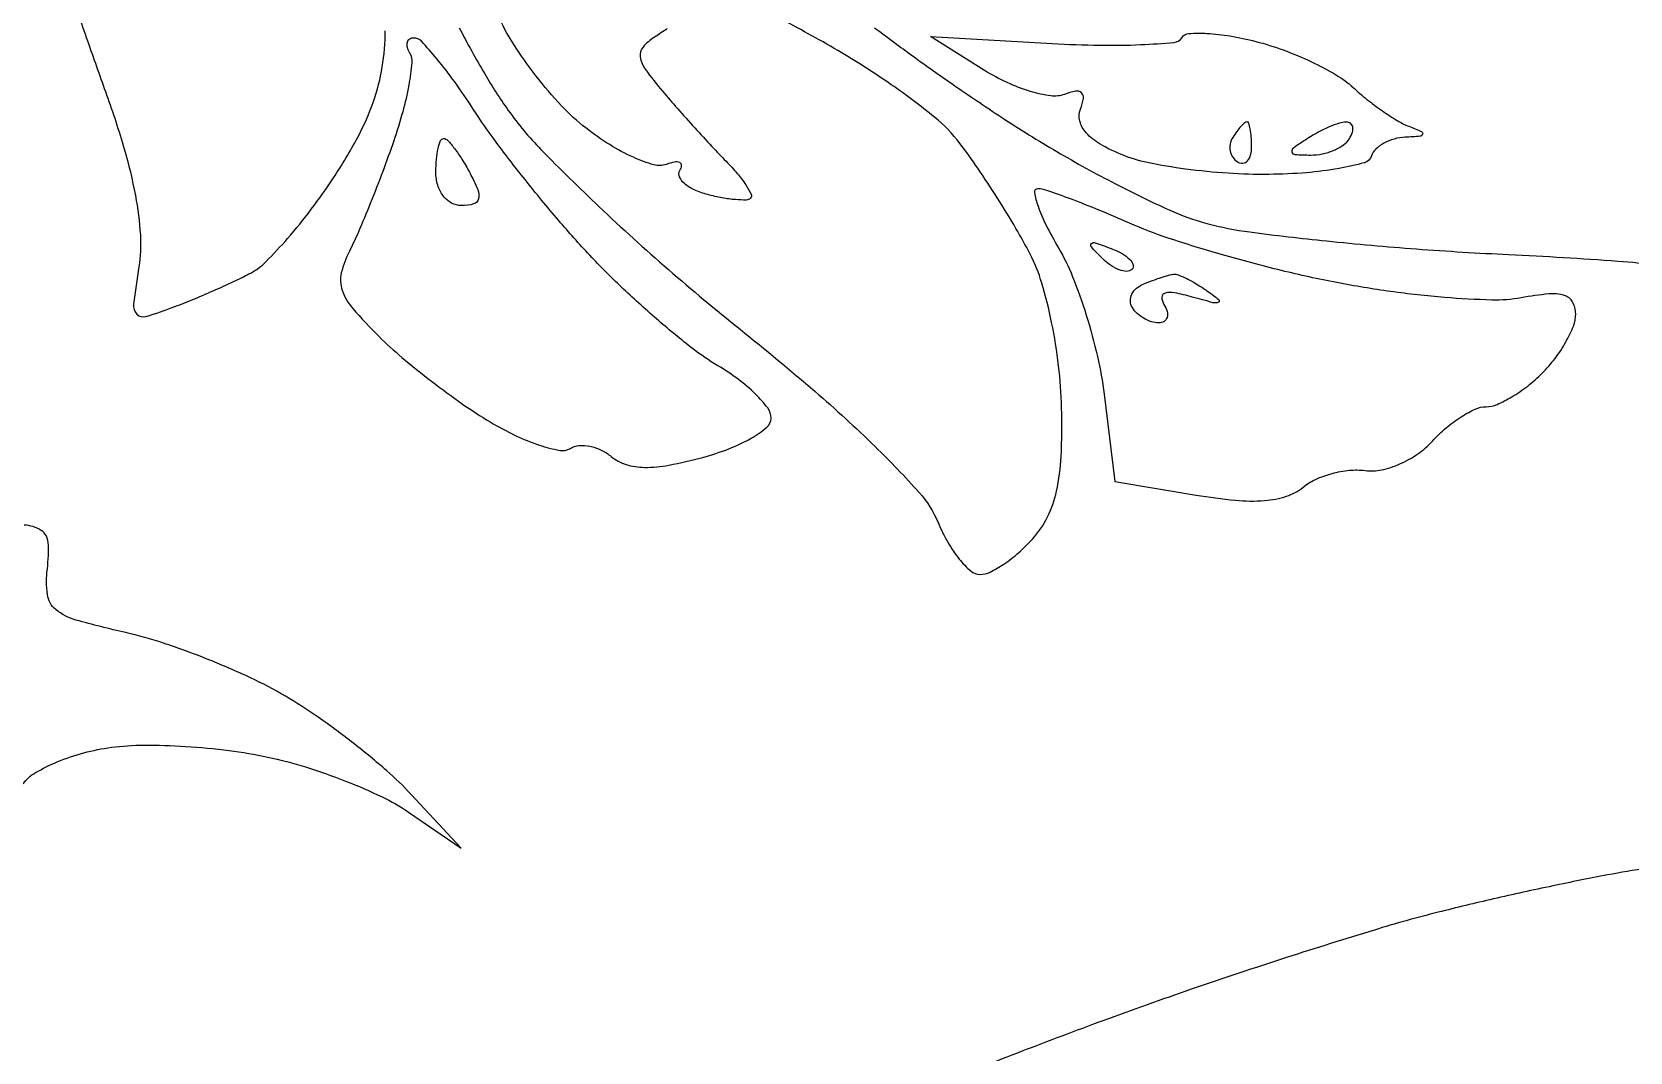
# Model space of a CAD drawing. Extents: x 0 to 102, y 0 to 135.
# Drawn here: x 84.59 to 92.66, y 40.9 to 46.05 of the extents above; entities that cross this region are included whole.
import ezdxf

# ---------------------------------------------------------------- set-up
doc = ezdxf.new("R2010")
doc.units = 0
doc.header["$MEASUREMENT"] = 0

msp = doc.modelspace()

# ---------------------------------------------------------------- linework, layer by layer
for points in [[(84.780887, 46.271647, 0.001626), (84.878356, 45.989949, 0.0022), (84.968405, 45.736002, -0.015069), (85.057337, 45.463104, -0.024928), (85.113758, 45.227504, -0.029816), (85.138951, 45.027961, -0.056774), (85.131288, 44.866598, 0.009754), (85.104673, 44.679587, 0.218485), (85.120858, 44.628771, 0.290495), (85.166728, 44.616234, 0.016178), (85.31336, 44.666618, 0.007659), (85.412175, 44.705929, 0.005688), (85.520129, 44.752252, 0.005751), (85.621015, 44.798301, 0.012923), (85.696199, 44.836073, 0.074277), (85.772246, 44.892655, 0.016731), (85.882393, 45.011038, 0.016988), (86.00146, 45.157694, 0.015738), (86.113504, 45.315806, 0.023114), (86.234927, 45.518921, 0.038659), (86.315186, 45.700934, 0.04363), (86.360081, 45.876156, 0.042512), (86.374416, 46.058054, 0.038409)], [(87.798444, 46.069959, -0.014326), (87.733564, 46.026269, 0.07523), (87.676084, 45.976445, 0.217784), (87.661997, 45.927008, 0.120493), (87.688286, 45.863257, 0.017695), (87.775285, 45.752615, 0.005309), (87.849779, 45.666355, 0.003486), (87.9373, 45.568544, 0.003507), (88.023851, 45.474497, 0.006739), (88.094764, 45.400543, -0.018436), (88.151682, 45.338336, -0.029861), (88.194743, 45.281034, -0.030277), (88.221882, 45.234093, -0.32283), (88.218549, 45.213549, -0.19646), (88.196541, 45.204311, -0.02328), (88.142502, 45.206317, -0.025009), (88.075755, 45.215293, -0.018028), (88.002407, 45.231674, -0.041967), (87.934561, 45.255648, -0.074066), (87.88469, 45.287712, -0.114769), (87.859892, 45.322229, -0.241546), (87.862445, 45.354249, 0.122476), (87.870252, 45.378634, 0.315756), (87.861151, 45.393627, 0.155401), (87.834896, 45.396398, 0.040832), (87.793804, 45.384369, -0.164194), (87.731067, 45.3818, -0.035048), (87.627287, 45.420228, -0.033132), (87.507688, 45.484164, -0.026293), (87.38756, 45.56808, -0.038703), (87.264586, 45.680297, -0.023318), (87.136266, 45.830465, -0.02328), (87.021985, 45.992615, -0.037317), (86.941937, 46.141692, 0.002905)], [(86.748775, 46.072872, 0.012623), (86.876845, 45.841185, 0.021964), (86.996117, 45.656786, 0.03884), (87.160666, 45.45971, 0.010144), (87.454749, 45.170425, 0.010246), (87.804257, 44.853596, 0.010317), (88.165662, 44.5521, -0.009092), (88.544177, 44.237901, -0.015483), (88.847262, 43.960064, -0.016505), (89.070161, 43.727817, -0.084993), (89.164879, 43.577501, 0.031436), (89.214073, 43.477088, 0.040457), (89.272022, 43.392251, 0.045375), (89.329902, 43.33266, 0.179203), (89.377052, 43.3152, 0.114548), (89.42759, 43.326932, 0.033594), (89.497063, 43.367021, 0.031821), (89.571499, 43.424096, 0.029374), (89.640227, 43.491612, 0.068418), (89.716197, 43.602911, 0.060733), (89.763116, 43.735127, 0.04416), (89.786162, 43.90948, 0.016537), (89.788652, 44.156344, 0.023837), (89.773656, 44.368257, 0.021016), (89.738281, 44.586988, 0.02181), (89.688499, 44.785275, 0.046556), (89.629574, 44.931682, 0.014278), (89.558125, 45.061164, 0.008085), (89.464637, 45.214004, 0.008066), (89.36534, 45.365149, 0.013139), (89.275708, 45.489732, 0.059469), (89.147034, 45.622767, 0.019582), (88.929023, 45.78648, 0.018247), (88.658661, 45.959185, 0.014943), (88.35803, 46.124232, -0.005588)], [(88.844232, 46.074293, 0.00258), (89.022644, 45.942176, 0.007383), (89.234332, 45.791854, 0.004655), (89.48565, 45.622341, 0.013895), (89.7646, 45.448886, 0.012782), (90.060533, 45.286079, 0.012899), (90.331769, 45.154522, 0.0406), (90.522, 45.086235, 0.033414), (90.738391, 45.043116, 0.00682), (91.126361, 44.997813, 0.007156), (91.579631, 44.957689, 0.006662), (92.0448, 44.929439, -0.006322), (92.596579, 44.896307, -0.016528), (92.99151, 44.854417, -0.022562)], [(84.547472, 42.25802, -0.102779), (84.609695, 42.31422, -0.03451), (84.719904, 42.368926, -0.032637), (84.853616, 42.414205, -0.031993), (84.992974, 42.442062, -0.033005), (85.156677, 42.453103, -0.015877), (85.367053, 42.446708, -0.015666), (85.5869, 42.426098, -0.021618), (85.782338, 42.392946, -0.0229), (85.971993, 42.343091, -0.017546), (86.174249, 42.272015, -0.017853), (86.359153, 42.19193, -0.03956), (86.492132, 42.115171), (86.7573, 41.932752), (86.50612, 42.203796, 0.026384), (86.382529, 42.323798, 0.013555), (86.216124, 42.461361, 0.013434), (86.036727, 42.594045, 0.019719), (85.87162, 42.699996, 0.023642), (85.694188, 42.793231, 0.014378), (85.476644, 42.88721, 0.014396), (85.255037, 42.968163, 0.024578), (85.0653, 43.021146, -0.011924), (84.813909, 43.084536, -0.103361), (84.711907, 43.137231, -0.192526), (84.669983, 43.212612, -0.061829), (84.669504, 43.343071, 0.043772), (84.673823, 43.47652, 0.24097), (84.638669, 43.536785, 0.132354), (84.553133, 43.563866, 0.010863)], [(92.74275, 41.83096, 0.012258), (92.543712, 41.798028, 0.004644), (92.267451, 41.742667, 0.004597), (91.968041, 41.676889, 0.005598), (91.68901, 41.609597, 0.011796), (91.367268, 41.520057, 0.004493), (90.923081, 41.380702, 0.004446), (90.442996, 41.220604, 0.005432), (89.99701, 41.06202, 0.004241), (89.584208, 40.906176, 0.005313), (89.20416, 40.754338, 0.004318)]]:
    msp.add_lwpolyline(points, format="xyb")
for points in [[(86.519657, 46.022249, 0.135071), (86.497444, 46.016189, 0.191176), (86.485043, 46.00015, 0.14178), (86.485075, 45.975735, 0.067752), (86.497933, 45.946808, -0.164687), (86.509348, 45.897415, -0.019834), (86.493646, 45.785157, -0.021885), (86.462929, 45.649328, -0.01637), (86.417735, 45.502658, -0.006788), (86.362045, 45.347801, -0.005923), (86.299665, 45.187275, -0.005966), (86.239813, 45.043478, -0.017538), (86.194019, 44.946564, 0.060844), (86.153159, 44.836326, 0.142515), (86.157486, 44.749359, 0.096044), (86.210935, 44.656939, 0.018927), (86.34266, 44.516581, 0.019738), (86.45939, 44.41004, 0.011127), (86.608741, 44.289742, 0.011093), (86.765079, 44.174881, 0.017824), (86.903807, 44.08482, 0.023737), (87.031273, 44.01639, 0.031659), (87.153168, 43.96743, 0.032818), (87.255289, 43.941025, 0.187396), (87.309363, 43.951037, -0.119587), (87.352395, 43.965084, -0.068872), (87.40711, 43.961795, -0.062498), (87.464614, 43.942586, -0.06145), (87.515948, 43.909684, 0.098898), (87.59042, 43.869427, 0.072552), (87.683452, 43.855027, 0.049805), (87.806662, 43.866247, 0.018174), (87.977543, 43.905661, 0.026747), (88.109619, 43.94892, 0.037959), (88.221098, 44.002205, 0.042391), (88.300437, 44.057243, 0.223508), (88.3224, 44.10392, 0.163948), (88.305253, 44.154809, 0.036036), (88.243429, 44.225008, 0.033854), (88.156481, 44.299594, 0.026951), (88.053561, 44.368126, -0.032246), (87.925125, 44.455624, -0.01196), (87.755856, 44.594312, -0.011794), (87.577877, 44.754853, -0.013946), (87.417615, 44.915116, -0.012193), (87.260168, 45.089952, -0.008448), (87.09043, 45.294844, -0.008524), (86.933969, 45.497322, -0.017299), (86.819304, 45.662699, 0.012545), (86.72575, 45.800405, 0.018237), (86.635911, 45.916569, 0.013999), (86.557101, 46.005925, 0.207353)], [(90.768566, 46.00495, -0.02634), (90.907366, 45.961825, -0.021966), (91.049748, 45.901989, -0.022527), (91.175355, 45.835507, -0.054597), (91.259365, 45.772835, 0.019287), (91.329128, 45.712694, 0.016104), (91.407556, 45.654218, 0.016406), (91.48284, 45.60536, 0.041984), (91.541059, 45.576593, -0.01052), (91.604819, 45.549931, -0.384616), (91.610765, 45.536592, -0.30229), (91.597734, 45.526296, -0.008561), (91.5231, 45.521479, 0.056534), (91.467007, 45.512411, 0.058177), (91.414946, 45.491044, 0.064442), (91.374459, 45.461252, 0.122091), (91.352916, 45.427249, -0.250443), (91.316387, 45.392651, -0.022292), (91.188656, 45.3637, -0.024908), (91.024202, 45.342451, -0.01669), (90.834713, 45.333857, -0.019349), (90.62881, 45.339366, -0.016939), (90.414538, 45.360717, -0.017264), (90.222249, 45.393273, -0.04765), (90.091036, 45.433499, -0.032932), (89.982343, 45.487153, -0.078412), (89.912537, 45.543704, -0.119635), (89.880732, 45.602583, -0.157161), (89.884048, 45.66321, 0.049838), (89.898787, 45.717136, 0.254637), (89.889026, 45.745498, 0.236801), (89.859043, 45.753978, 0.044278), (89.802436, 45.737828, -0.127576), (89.734293, 45.730121, -0.037611), (89.630782, 45.752871, -0.035081), (89.513835, 45.797112, -0.031403), (89.399627, 45.858702), (89.1261, 46.029187), (89.741187, 45.994383, 0.010163), (89.979803, 45.985741, 0.015422), (90.187364, 45.988849, 0.010049), (90.356707, 46.000026, 0.237103), (90.396347, 46.024418, -0.243225), (90.430614, 46.04496, -0.028785), (90.522217, 46.045446, -0.029217), (90.638405, 46.032534, -0.019875)], [(90.724393, 45.5994, 0.183858), (90.712576, 45.594903, 0.025929), (90.693705, 45.576266, 0.026733), (90.672848, 45.550806, 0.019831), (90.652513, 45.520646, 0.090093), (90.639392, 45.487203, 0.095385), (90.639252, 45.451976, 0.099739), (90.652028, 45.420452, 0.108766), (90.67572, 45.397467, 0.158515), (90.702965, 45.390824, 0.191218), (90.726485, 45.402276, 0.126631), (90.742387, 45.432243, 0.059057), (90.7476, 45.476221, 0.017729), (90.745925, 45.523439, 0.028836), (90.740783, 45.563216, 0.02859), (90.733457, 45.59272, 0.328686)], [(91.224943, 45.598105, 0.074451), (91.190206, 45.592229, 0.021733), (91.139328, 45.573099, 0.021318), (91.083207, 45.546285, 0.021347), (91.0296, 45.5148, 0.010223), (90.958303, 45.46663, 0.295079), (90.950436, 45.447063, 0.343021), (90.96518, 45.434176, 0.012098), (91.045757, 45.431495, 0.053738), (91.104357, 45.437275, 0.049393), (91.16215, 45.455432, 0.052761), (91.210676, 45.482481, 0.101161), (91.2411, 45.5148, 0.058538), (91.256187, 45.54713, 0.128516), (91.257922, 45.574168, 0.195945), (91.246548, 45.591583, 0.157323)], [(86.669723, 45.5148, -0.210508), (86.689858, 45.50593, -0.021557), (86.724096, 45.465097, -0.02397), (86.762049, 45.410415, -0.016854), (86.7996, 45.3456, -0.0226), (86.841854, 45.257274, -0.158653), (86.845914, 45.210357, -0.275318), (86.821153, 45.1846, -0.067049), (86.760277, 45.1764, -0.124952), (86.709829, 45.189207, -0.10511), (86.667785, 45.225104, -0.09192), (86.639955, 45.279709, -0.072129), (86.6304, 45.3456, -0.021917), (86.633244, 45.410448, -0.03519), (86.641951, 45.465097, -0.039496), (86.654467, 45.504535, -0.305107)], [(89.668099, 45.261, 0.464095), (89.651937, 45.24188, 0.042776), (89.669607, 45.173466, 0.03203), (89.710495, 45.077371, 0.01668), (89.772924, 44.963012, -0.038731), (89.84424, 44.817472, -0.019119), (89.912951, 44.623206, -0.018848), (89.969221, 44.415072, -0.0261), (90.002721, 44.224679), (90.0567, 43.784335), (90.466969, 43.715596, 0.017276), (90.665637, 43.689328, 0.042422), (90.812804, 43.687545, 0.059321), (90.923589, 43.708987, 0.096054), (91.00748, 43.754948, -0.06644), (91.07072, 43.7946, -0.041315), (91.153255, 43.824239, -0.040824), (91.241176, 43.840291, -0.057384), (91.320841, 43.839044, 0.085564), (91.402824, 43.842358, 0.050636), (91.496236, 43.872519, 0.048509), (91.586789, 43.923222, 0.057025), (91.660592, 43.988124, -0.03273), (91.728925, 44.054357, -0.03377), (91.804638, 44.110359, -0.035863), (91.876545, 44.149422, -0.10689), (91.931012, 44.1612, 0.102164), (91.986255, 44.172607, 0.03292), (92.061077, 44.210902, 0.031265), (92.140859, 44.265647, 0.030385), (92.214, 44.3304, 0.034614), (92.278749, 44.404793, 0.033356), (92.333497, 44.4883, 0.035197), (92.371511, 44.568368, 0.093495), (92.3832, 44.630333, 0.129616), (92.36743, 44.690144, 0.194958), (92.325685, 44.723225, 0.09671), (92.24689, 44.730512, 0.019972), (92.10825, 44.710897, -0.052121), (91.96017, 44.699572, -0.01359), (91.721607, 44.712704, -0.013662), (91.449122, 44.742659, -0.013579), (91.178118, 44.787498, -0.012242), (90.898559, 44.848725, -0.009765), (90.600268, 44.927956, -0.009897), (90.326828, 45.012224, -0.024439), (90.131013, 45.087634, 0.0062), (89.975722, 45.154037, 0.008333), (89.833365, 45.210074, 0.006039), (89.713387, 45.253362, 0.083741)], [(90.039199, 44.959461, -0.036269), (90.093986, 44.933913, -0.070189), (90.132424, 44.904754, -0.120343), (90.149125, 44.877027, -0.278911), (90.143539, 44.854339, -0.20742), (90.11763, 44.8441, -0.082976), (90.079442, 44.851771, -0.063152), (90.03526, 44.875335, -0.043285), (89.99184, 44.912102, -0.011214), (89.938809, 44.967984, -0.400052), (89.939206, 44.98433, -0.286372), (89.958244, 44.988739, -0.008399)], [(90.3528, 44.830026, -0.126899), (90.376553, 44.82702, -0.01999), (90.419951, 44.807729, -0.021106), (90.470313, 44.780186, -0.017038), (90.522, 44.746563, -0.015091), (90.581591, 44.702103, -0.566986), (90.579778, 44.688446, -0.166543), (90.552444, 44.686332, -0.005777), (90.447956, 44.714622, 0.02003), (90.359018, 44.736001, 0.112308), (90.310408, 44.734648, 0.343106), (90.294541, 44.71413, 0.138573), (90.304898, 44.677864, -0.067646), (90.320846, 44.642008, -0.141234), (90.32093, 44.611714, -0.190722), (90.305628, 44.591782, -0.135607), (90.278186, 44.5842, -0.079025), (90.242283, 44.58991, -0.053391), (90.20439, 44.606929, -0.05264), (90.170326, 44.631974, -0.069625), (90.145766, 44.661574, -0.131107), (90.135869, 44.694396, -0.121773), (90.143212, 44.728806, -0.105417), (90.167234, 44.75959, -0.07888), (90.204223, 44.781795, -0.008475), (90.248013, 44.798593, -0.008861), (90.291707, 44.813637, -0.008591), (90.329868, 44.825304, -0.038251)]]:
    msp.add_lwpolyline(points, format="xyb", close=True)

doc.saveas('drawing.dxf')
